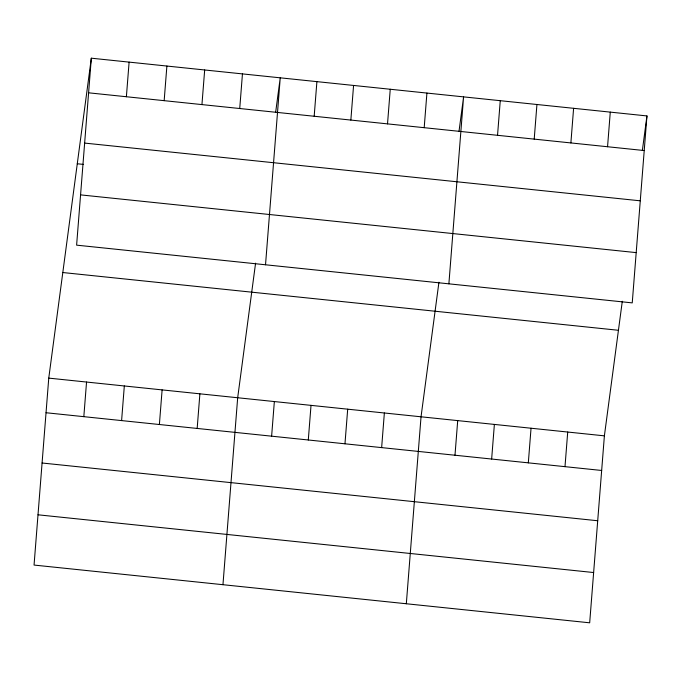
<?xml version="1.0" encoding="UTF-8"?>
<svg xmlns="http://www.w3.org/2000/svg" width="681" height="681" viewBox="0 0 681 681"><rect width="100%" height="100%" fill="white"/><g stroke="black" fill="none" stroke-linecap="round" stroke-linejoin="round"><path stroke-width="1.02" d="M91.322 58.191L76.612 245.151L632.24 302.883L646.95 115.932L91.322 58.191L48.76 378.117L34.05 565.068L589.678 622.809L604.387 435.849L622.298 301.274M83.823 416.661L86.547 382.041M126.385 96.736L129.109 62.116M121.601 420.586L124.325 385.965M164.164 100.669L166.888 66.048M159.388 424.51L162.112 389.89M201.942 104.593L204.675 69.973M197.167 428.434L199.891 393.822M239.729 108.517L242.453 73.897M222.959 584.698L237.678 397.747L255.579 263.164M265.522 264.781L280.24 77.821L275.643 112.339M271.625 436.172L274.349 401.552M314.179 116.255L316.903 81.635M308.297 439.986L311.021 405.365M350.851 120.069L353.575 85.448M344.969 443.799L347.693 409.179M387.523 123.874L390.247 89.254M381.641 447.604L384.365 412.984M424.195 127.687L426.919 93.067M406.319 603.749L421.037 416.798L438.939 282.215M448.881 283.832L463.591 96.881L459.003 131.39M454.985 455.231L457.709 420.611M497.539 135.306L500.263 100.686M491.648 459.037L494.38 424.416M534.21 139.12L536.934 104.499M528.32 462.85L531.044 428.23M570.882 142.925L573.606 108.313M564.992 466.664L567.716 432.043M607.554 146.738L610.278 112.118M642.362 150.441L646.95 115.932M88.598 92.812L644.226 150.552M84.64 143.087L640.268 200.818M77.276 163.763L83.576 164.419M80.562 194.877L636.19 252.617M62.805 272.536L618.433 330.276M48.76 378.117L604.387 435.849M46.036 412.737L601.663 470.469M42.086 463.003L597.714 520.744M38.008 514.802L593.636 572.534"/></g></svg>
